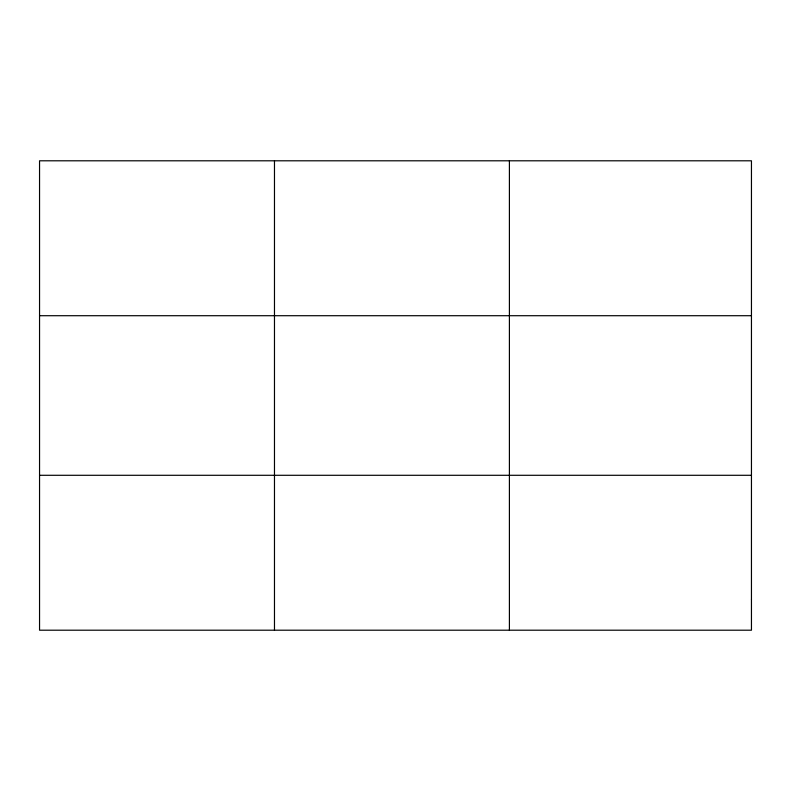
<?xml version="1.0" encoding="UTF-8"?>
<svg xmlns="http://www.w3.org/2000/svg" width="791" height="791" viewBox="0 0 791 791"><rect width="100%" height="100%" fill="white"/><g stroke="black" fill="none" stroke-linecap="round" stroke-linejoin="round"><path stroke-width="1.19" d="M274.477 160.8L274.477 630.2M509.404 160.8L509.404 630.2M39.55 315.708L751.45 315.708M39.55 475.292L751.45 475.292M751.45 599.222L751.45 630.2L39.55 630.2L39.55 160.8L751.45 160.8L751.45 599.222"/></g></svg>
